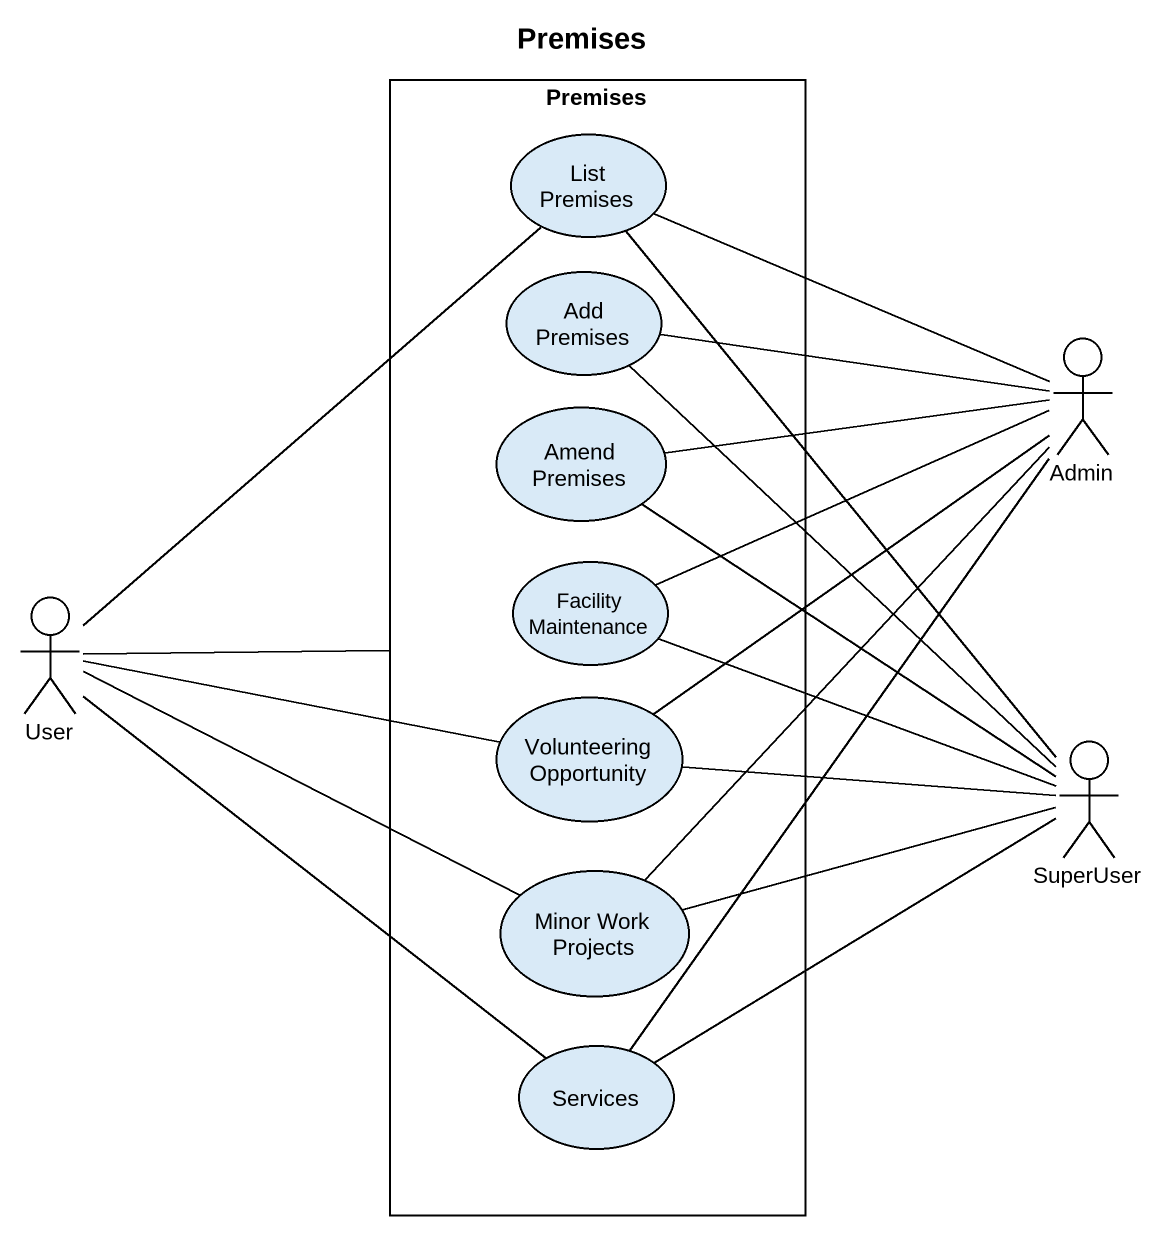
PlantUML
@startuml
title Premises
rectangle Premises {
  usecase "List Premises" as List_Premises
  usecase "Add Premises" as Add_Premises
  usecase "Amend Premises" as Amend_Premises
  usecase "Facility Maintenance" as Facility_Maintenance
  usecase "Volunteering Opportunity" as Volunteering_Opportunity
  usecase "Minor Work Projects" as Minor_Work_Projects
  usecase Services
}
actor Admin
actor User
actor SuperUser
List_Premises -right- Admin
List_Premises -- SuperUser
Add_Premises -right- Admin
Add_Premises -- SuperUser
Amend_Premises -right- Admin
Amend_Premises -- SuperUser
Facility_Maintenance -right- Admin
Facility_Maintenance -right- SuperUser
User -right- Premises
User -up- List_Premises
User -right- Volunteering_Opportunity
User -right- Minor_Work_Projects
User -- Services
Volunteering_Opportunity -up- Admin
Volunteering_Opportunity -right- SuperUser
Minor_Work_Projects -up- Admin
Minor_Work_Projects -right- SuperUser
Services -up- Admin
Services -right- SuperUser
@enduml
